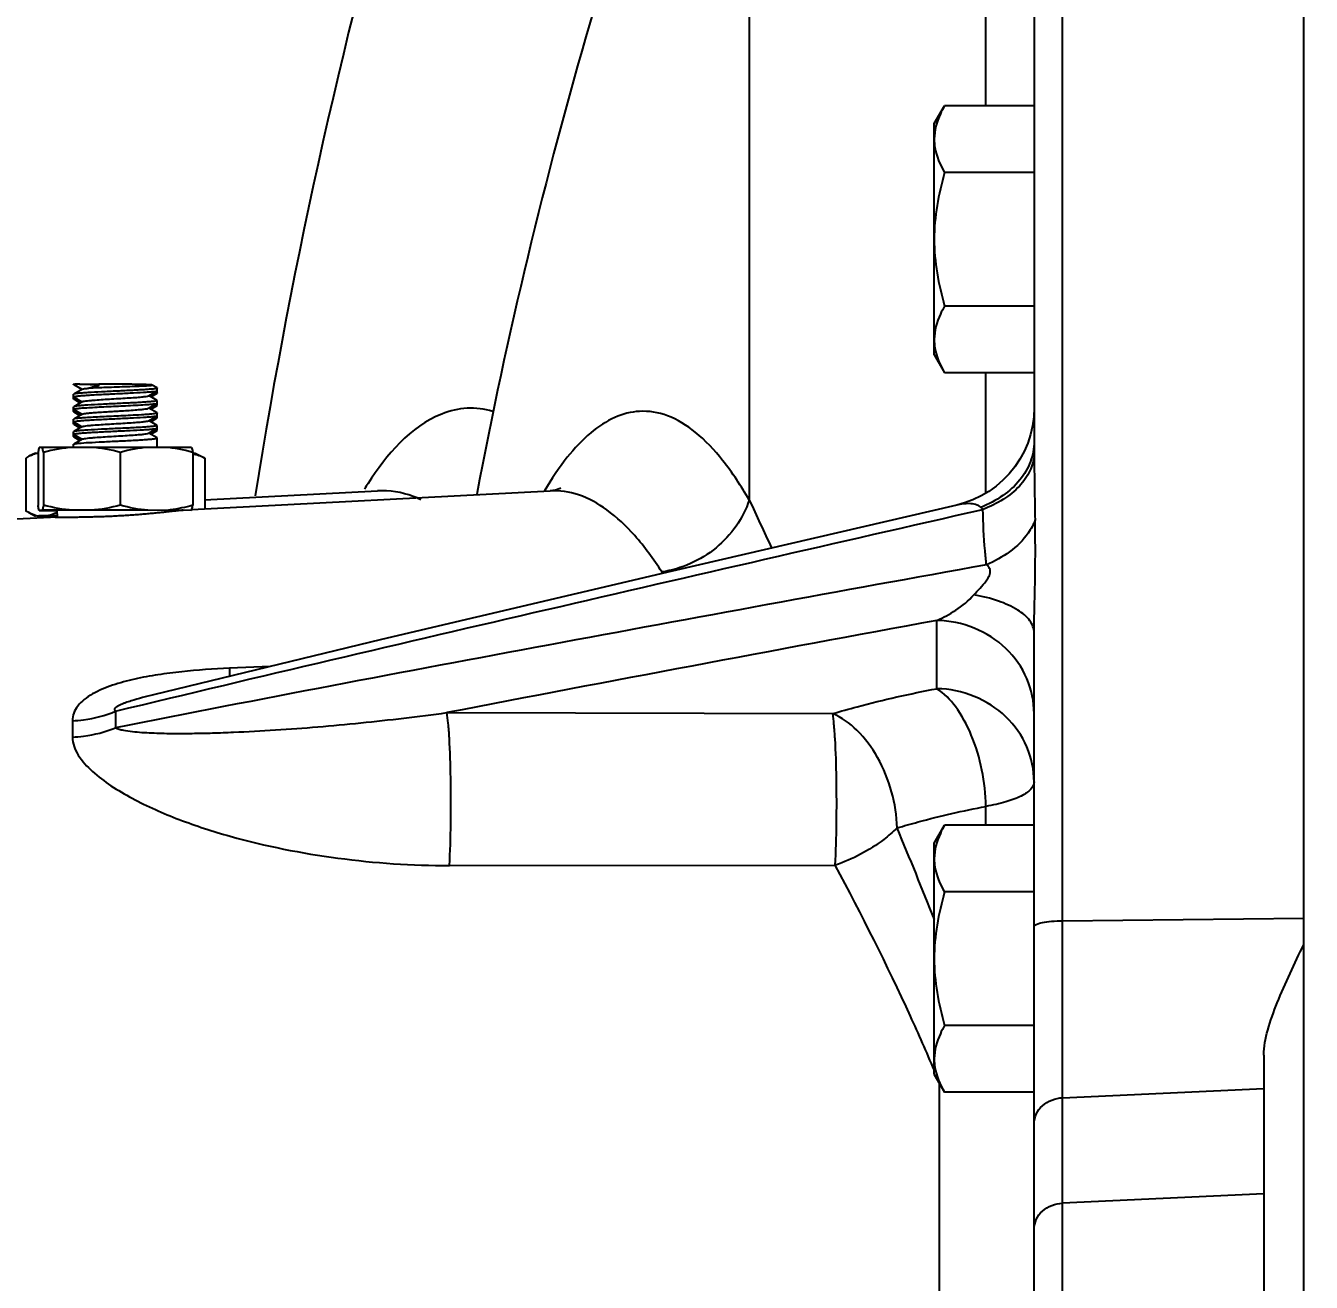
# Model space of a CAD drawing. Header units: millimetres. Extents: x 0 to 10500, y 0 to 7425.
# Drawn here: x 1844.2 to 1972.9, y 2178.1 to 2303.9 of the extents above; entities that cross this region are included whole.
import ezdxf

# ---------------------------------------------------------------- set-up
doc = ezdxf.new("R2010")
doc.units = ezdxf.units.MM
doc.header["$LTSCALE"] = 577.5
doc.layers.get('0').update_dxf_attribs({"linetype": 'CONTINUOUS'})
doc.layers.add('02___PRT_ALL_AXES', color=7, linetype='CONTINUOUS')
doc.layers.add('AXES', color=7, linetype='CONTINUOUS')
doc.styles.add('TEXTSTYLE_2', font='txt', dxfattribs={"width": 0.8})
doc.dimstyles.new('DIMSTYLE_1', dxfattribs={"dimtxt": 75, "dimasz": 3.5, "dimexe": 1.5, "dimexo": 1.5, "dimgap": 18.75, "dimtad": 1, "dimdec": 1, "dimtxsty": 'TEXTSTYLE_2', "dimblk": '_FILLED', "dimblk1": '_FILLED', "dimblk2": '_FILLED', "dimcen": 0.09, "dimadec": 1, "dimazin": 2, "dimtp": 0.1, "dimtm": 0.1, "dimtfac": 1, "dimtdec": 1, "dimtofl": 0, "dimtmove": 0, "dimatfit": 3, "dimldrblk": '_FILLED', "dimfxl": 1, "dimtolj": 1, "dimarcsym": 0})

# ---------------------------------------------------------------- blocks, each defined once
blk = doc.blocks.new('_FILLED')
at = {"color": 0, "linetype": 'ByBlock'}
blk.add_solid([(0, 0), (-1, 0.214), (-1, -0.214)], dxfattribs=at)
blk = doc.blocks.new('*D7')
at = {"color": 2, "linetype": 'Continuous', "transparency": 16777216}
for p, q in [((766.71, 2608.73), (681.85, 2608.73)), ((683.35, 2608.73), (683.35, 2129.73)), ((976.56, 2608.73), (818.98, 2608.73)), ((683.35, 1650.73), (683.35, 2129.73)), ((2711.14, 1650.73), (681.85, 1650.73))]:
    blk.add_line(p, q, dxfattribs=at)
at = {"color": 2, "linetype": 'Continuous', "transparency": 16777216, "xscale": 3.5, "yscale": 3.5, "zscale": 3.5}
for p, rotation in [((683.35, 2608.73), 90), ((683.35, 1650.73), 270)]:
    blk.add_blockref('_FILLED', p, dxfattribs=dict(at, rotation=rotation))
at = {"color": 2, "linetype": 'Continuous', "transparency": 16777216, "insert": (589.6, 2129.73), "char_height": 75, "width": 180, "attachment_point": 2, "rotation": 90, "line_spacing_factor": 0.9, "style": 'TEXTSTYLE_2'}
blk.add_mtext('958', dxfattribs=at)
blk = doc.blocks.new('*D8')
at = {"color": 2, "linetype": 'Continuous', "transparency": 16777216}
for p, q in [((2711.14, 2533.73), (889.89, 2533.73)), ((891.39, 2533.73), (891.39, 2129.73)), ((891.39, 1725.73), (891.39, 2129.73)), ((2711.14, 1725.73), (889.89, 1725.73))]:
    blk.add_line(p, q, dxfattribs=at)
at = {"color": 2, "linetype": 'Continuous', "transparency": 16777216, "xscale": 3.5, "yscale": 3.5, "zscale": 3.5}
for p, rotation in [((891.39, 2533.73), 90), ((891.39, 1725.73), 270)]:
    blk.add_blockref('_FILLED', p, dxfattribs=dict(at, rotation=rotation))
at = {"color": 2, "linetype": 'Continuous', "transparency": 16777216, "insert": (797.64, 2129.73), "char_height": 75, "width": 180, "attachment_point": 2, "rotation": 90, "line_spacing_factor": 0.9, "style": 'TEXTSTYLE_2'}
blk.add_mtext('808', dxfattribs=at)
blk = doc.blocks.new('*D9')
at = {"color": 2, "linetype": 'Continuous', "transparency": 16777216}
for p, q in [((747.82, 2633.73), (501.66, 2633.73)), ((503.16, 2633.73), (503.16, 2129.73)), ((503.16, 1625.73), (503.16, 2129.73)), ((2586.14, 1625.73), (501.66, 1625.73))]:
    blk.add_line(p, q, dxfattribs=at)
at = {"color": 2, "linetype": 'Continuous', "transparency": 16777216, "xscale": 3.5, "yscale": 3.5, "zscale": 3.5}
for p, rotation in [((503.16, 2633.73), 90), ((503.16, 1625.73), 270)]:
    blk.add_blockref('_FILLED', p, dxfattribs=dict(at, rotation=rotation))
at = {"color": 2, "linetype": 'Continuous', "transparency": 16777216, "insert": (409.41, 2129.73), "char_height": 75, "width": 240, "attachment_point": 2, "rotation": 90, "line_spacing_factor": 0.9, "style": 'TEXTSTYLE_2'}
blk.add_mtext('1008', dxfattribs=at)

msp = doc.modelspace()

# ---------------------------------------------------------------- linework, layer by layer
at = {"color": 7, "linetype": 'Continuous'}
for p, q in [((1972.14, 1908.33), (1972.14, 2421.12)), ((1947.99, 1909.6), (1947.99, 2419.86)), ((1945.14, 2416.86), (1945.14, 2262.28)), ((1940.31, 2295.91), (1940.31, 2353.16)), ((1916.61, 2350.26), (1916.61, 2256.42)), ((1940.31, 2257.11), (1940.31, 2269.16)), ((1848.95, 2268.04), (1848.95, 2268.04)), ((1848.95, 2268.04), (1849.02, 2268.04)), ((1848.96, 2267.02), (1848.95, 2267.01)), ((1848.97, 2267.02), (1848.96, 2267.02)), ((1848.97, 2267.99), (1849.8, 2267.51)), ((1849.84, 2267.53), (1848.97, 2267.02)), ((1849.02, 2268.04), (1849.14, 2268.04)), ((1849.57, 2268.04), (1851.5, 2268.04)), ((1849.58, 2268.04), (1851.51, 2268.04)), ((1856.45, 2266.86), (1857.32, 2267.37)), ((1857.32, 2266.4), (1856.49, 2266.88)), ((1856.68, 2266.77), (1857.32, 2267.14)), ((1856.83, 2267.93), (1856.82, 2267.93)), ((1857.32, 2267.65), (1856.82, 2267.93)), ((1856.82, 2267.93), (1856.83, 2267.93)), ((1857.32, 2267.65), (1857.33, 2267.64)), ((1857.32, 2267.37), (1857.33, 2267.38)), ((1857.33, 2267.64), (1857.33, 2267.63)), ((1848.95, 2266.76), (1848.96, 2266.77)), ((1848.97, 2266.74), (1848.95, 2266.76)), ((1848.97, 2266.51), (1848.95, 2266.53)), ((1848.96, 2265.77), (1848.95, 2265.76)), ((1848.97, 2265.77), (1848.96, 2265.77)), ((1848.97, 2266.74), (1849.8, 2266.26)), ((1848.97, 2266.51), (1849.6, 2266.14)), ((1849.84, 2266.28), (1848.97, 2265.77)), ((1856.45, 2265.61), (1857.32, 2266.12)), ((1857.32, 2265.15), (1856.49, 2265.63)), ((1856.68, 2265.52), (1857.32, 2265.89)), ((1857.32, 2266.4), (1857.33, 2266.39)), ((1857.32, 2266.12), (1857.33, 2266.13)), ((1857.32, 2265.89), (1857.33, 2265.9)), ((1857.33, 2266.39), (1857.33, 2266.38)), ((1945.14, 2265.66), (1945.1, 2264.76)), ((1848.95, 2265.51), (1848.96, 2265.52)), ((1848.97, 2265.49), (1848.95, 2265.51)), ((1848.97, 2265.26), (1848.95, 2265.28)), ((1848.96, 2264.52), (1848.95, 2264.51)), ((1848.97, 2264.52), (1848.96, 2264.52)), ((1848.97, 2265.49), (1849.8, 2265.01)), ((1848.97, 2265.26), (1849.6, 2264.89)), ((1849.84, 2265.03), (1848.97, 2264.52)), ((1856.45, 2264.36), (1857.32, 2264.87)), ((1857.32, 2263.9), (1856.49, 2264.38)), ((1856.68, 2264.27), (1857.32, 2264.64)), ((1857.32, 2265.15), (1857.33, 2265.14)), ((1857.32, 2264.87), (1857.33, 2264.88)), ((1857.32, 2264.64), (1857.33, 2264.65)), ((1857.33, 2265.14), (1857.33, 2265.13)), ((1945.1, 2264.76), (1944.98, 2263.87)), ((1848.95, 2264.26), (1848.96, 2264.27)), ((1848.97, 2264.24), (1848.95, 2264.26)), ((1848.97, 2264.01), (1848.95, 2264.03)), ((1848.96, 2263.27), (1848.95, 2263.26)), ((1848.95, 2263.01), (1848.96, 2263.02)), ((1848.97, 2262.99), (1848.95, 2263.01)), ((1848.97, 2263.27), (1848.96, 2263.27)), ((1848.97, 2264.24), (1849.8, 2263.76)), ((1848.97, 2264.01), (1849.6, 2263.64)), ((1849.84, 2263.78), (1848.97, 2263.27)), ((1856.45, 2263.11), (1857.32, 2263.62)), ((1857.32, 2262.65), (1856.49, 2263.13)), ((1856.68, 2263.02), (1857.32, 2263.39)), ((1857.32, 2263.9), (1857.33, 2263.89)), ((1857.32, 2263.62), (1857.33, 2263.63)), ((1857.32, 2263.39), (1857.33, 2263.4)), ((1857.33, 2263.89), (1857.33, 2263.88)), ((1944.98, 2263.87), (1944.78, 2262.99)), ((1848.97, 2262.76), (1848.95, 2262.78)), ((1848.95, 2262.01), (1848.97, 2262.02)), ((1848.97, 2262.99), (1849.8, 2262.51)), ((1848.97, 2262.76), (1849.6, 2262.39)), ((1849.84, 2262.53), (1848.97, 2262.02)), ((1857.32, 2262.65), (1857.33, 2262.64)), ((1857.33, 2262.63), (1857.33, 2262.64)), ((1944.5, 2262.13), (1944.14, 2261.3)), ((1944.78, 2262.99), (1944.5, 2262.13)), ((1943.71, 2260.51), (1943.21, 2259.76)), ((1944.14, 2261.3), (1943.71, 2260.51)), ((1943.21, 2259.76), (1942.65, 2259.05)), ((1942.02, 2258.41), (1941.34, 2257.81)), ((1942.65, 2259.05), (1942.02, 2258.41)), ((1860.79, 2255.46), (1896.68, 2257.34)), ((1862.06, 2256.44), (1879.38, 2257.35)), ((1897.23, 2257.42), (1896.68, 2257.34)), ((1897.59, 2257.53), (1897.23, 2257.42)), ((1897.75, 2257.6), (1897.59, 2257.53)), ((1897.72, 2257.59), (1897.75, 2257.6)), ((1939.83, 2256.83), (1939.02, 2256.44)), ((1940.61, 2257.29), (1939.83, 2256.83)), ((1941.34, 2257.81), (1940.61, 2257.29)), ((1859, 2255.37), (1859.95, 2255.42)), ((1937.39, 2255.92), (1908.9, 2249.3)), ((1938.17, 2256.13), (1937.39, 2255.92)), ((1939.02, 2256.44), (1938.17, 2256.13)), ((1828.55, 2253.77), (1847.31, 2254.75)), ((1908.9, 2249.3), (1879.8, 2242.44)), ((1907.95, 2249.08), (1907.86, 2249.22)), ((1935.41, 2237.53), (1935.41, 2244.37)), ((1879.8, 2242.44), (1856.96, 2236.92)), ((1945.14, 2086.75), (1945.14, 2243.13)), ((1868.65, 2239.74), (1864.58, 2239.57)), ((1853.16, 2235.28), (1853.16, 2233.62)), ((1886.34, 2235.13), (1924.97, 2235.03)), ((1848.84, 2234.32), (1848.84, 2232.68)), ((1940.31, 2223.86), (1940.31, 2225.74)), ((1886.6, 2219.82), (1925.23, 2219.84)), ((1947.99, 2214.29), (1972.14, 2214.53)), ((1968.14, 2200.83), (1968.14, 2129.08)), ((1935.67, 2131.86), (1935.67, 2197.99)), ((1947.99, 2196.56), (1968.14, 2197.48)), ((1968.14, 2186.92), (1947.99, 2186))]:
    msp.add_line(p, q, dxfattribs=at)
for centre, radius, start, end in [((1849.16, 2267.52), 0.545, 105.023, 105.4605), ((1849.18, 2240.31), 27.73, 89.1863, 90.0941), ((2272.36, 2262.41), 327.22, 180.0232, 180.2469), ((2299.4, 2262.21), 354.25, 180.1965, 181.2593), ((1908.4, 2238.57), 35.75, 146.8967, 148.015), ((1879.25, 2246.8), 10.65, 65.0866, 69.5764), ((3052.76, 2779.69), 1250.85, 204.72897, 204.97122), ((3181.28, -4505.45), 6863.84, 100.457927, 100.8747), ((1563.84, 2068.8), 398.84, 21.413, 22.8348)]:
    msp.add_arc(centre, radius, start, end, dxfattribs=at)
for points, knots in [([(1849.02, 2268.04), (1849.01, 2268.04), (1848.99, 2268.03), (1848.96, 2268.02), (1848.95, 2268.01)], [0, 0, 0, 0, 0.373475, 1, 1, 1, 1]), ([(1848.95, 2268.01), (1848.95, 2268), (1848.95, 2268), (1848.96, 2267.99), (1848.96, 2267.99)], [0, 0, 0, 0, 0.428535, 1, 1, 1, 1]), ([(1848.95, 2268.01), (1848.95, 2268.01), (1848.95, 2268.01), (1848.95, 2268.01), (1848.95, 2268.01)], [0, 0, 0, 0, 0.508177, 1, 1, 1, 1]), ([(1848.96, 2267.99), (1848.96, 2267.99), (1848.96, 2267.99), (1848.97, 2267.99), (1848.97, 2267.99)], [0, 0, 0, 0, 0.476328, 1, 1, 1, 1]), ([(1848.96, 2266.77), (1848.99, 2266.79), (1849.13, 2266.81), (1849.38, 2266.85), (1849.77, 2266.88), (1850.28, 2266.92), (1850.89, 2266.96), (1851.84, 2267.01), (1853.09, 2267.07), (1854.56, 2267.14), (1855.7, 2267.2), (1856.46, 2267.25), (1856.86, 2267.28), (1857.14, 2267.32), (1857.28, 2267.34), (1857.32, 2267.37)], [0, 0, 0, 0, 0.014652, 0.045969, 0.093138, 0.154568, 0.228128, 0.311244, 0.494257, 0.678147, 0.837314, 0.900497, 0.949671, 0.983162, 1, 1, 1, 1]), ([(1857.33, 2267.63), (1857.33, 2267.6), (1857.18, 2267.59), (1857, 2267.54), (1856.61, 2267.52), (1856.13, 2267.48), (1855.53, 2267.44), (1854.58, 2267.39), (1853.31, 2267.33), (1851.81, 2267.26), (1850.65, 2267.2), (1849.87, 2267.14), (1849.44, 2267.11), (1849.16, 2267.07), (1849.01, 2267.05), (1848.97, 2267.02)], [0, 0, 0, 0, 0.010097, 0.03737, 0.081362, 0.14056, 0.212844, 0.295599, 0.480238, 0.66789, 0.831538, 0.896772, 0.947663, 0.982421, 1, 1, 1, 1]), ([(1849.57, 2268.04), (1849.68, 2268.04), (1849.9, 2268.03), (1850.26, 2268.03), (1850.59, 2268.01), (1850.88, 2268), (1851.07, 2267.98), (1851.23, 2267.97), (1851.33, 2267.95), (1851.41, 2267.93), (1851.47, 2267.93), (1851.49, 2267.88), (1851.44, 2267.85), (1851.38, 2267.83), (1851.26, 2267.79), (1851.07, 2267.75), (1850.8, 2267.7), (1850.59, 2267.66), (1850.49, 2267.64)], [0, 0, 0, 0, 0.104896, 0.227161, 0.365478, 0.440279, 0.518775, 0.559448, 0.601114, 0.622223, 0.643271, 0.653906, 0.665816, 0.694081, 0.724156, 0.784806, 0.899649, 1, 1, 1, 1]), ([(1849.84, 2267.53), (1849.9, 2267.56), (1850.13, 2267.59), (1850.35, 2267.62), (1850.49, 2267.64)], [0, 0, 0, 0, 0.332391, 1, 1, 1, 1]), ([(1850.49, 2267.64), (1851.07, 2267.68), (1852, 2267.72), (1853.29, 2267.76), (1854.32, 2267.8), (1855.26, 2267.83), (1855.94, 2267.86), (1856.37, 2267.88), (1856.59, 2267.89), (1856.73, 2267.91), (1856.8, 2267.92), (1856.82, 2267.93)], [0, 0, 0, 0, 0.272432, 0.441418, 0.610276, 0.762841, 0.885064, 0.931303, 0.966267, 0.98928, 1, 1, 1, 1]), ([(1856.76, 2267.95), (1856.53, 2267.97), (1855.87, 2267.99), (1854.12, 2268.03), (1852.6, 2268.04), (1851.5, 2268.04)], [0, 0, 0, 0, 0.130557, 0.373301, 1, 1, 1, 1]), ([(1856.82, 2267.93), (1856.82, 2267.94), (1856.8, 2267.94), (1856.78, 2267.95), (1856.76, 2267.95)], [0, 0, 0, 0, 0.134551, 1, 1, 1, 1]), ([(1857.32, 2267.14), (1857.27, 2267.11), (1857.08, 2267.09), (1856.9, 2267.06), (1856.78, 2267.05)], [0, 0, 0, 0, 0.32679, 1, 1, 1, 1]), ([(1857.33, 2267.15), (1857.33, 2267.15), (1857.33, 2267.14), (1857.32, 2267.14), (1857.32, 2267.14)], [0, 0, 0, 0, 0.399577, 1, 1, 1, 1]), ([(1848.96, 2265.52), (1849, 2265.56), (1849.21, 2265.57), (1849.58, 2265.63), (1850.17, 2265.66), (1850.91, 2265.71), (1851.78, 2265.76), (1853.04, 2265.82), (1854.01, 2265.86), (1854.66, 2265.9)], [0, 0, 0, 0, 0.030852, 0.099872, 0.20375, 0.336858, 0.491894, 0.660323, 1, 1, 1, 1]), ([(1857.33, 2266.38), (1857.33, 2266.35), (1857.18, 2266.34), (1857, 2266.29), (1856.61, 2266.27), (1856.13, 2266.23), (1855.53, 2266.19), (1854.58, 2266.14), (1853.31, 2266.08), (1851.81, 2266.01), (1850.65, 2265.95), (1849.87, 2265.89), (1849.44, 2265.86), (1849.16, 2265.82), (1849.01, 2265.8), (1848.97, 2265.77)], [0, 0, 0, 0, 0.010101, 0.037377, 0.081372, 0.140573, 0.212859, 0.295613, 0.480252, 0.667903, 0.831544, 0.896775, 0.947665, 0.982422, 1, 1, 1, 1]), ([(1849.84, 2266.28), (1849.87, 2266.3), (1849.99, 2266.32), (1850.21, 2266.36), (1850.54, 2266.39), (1851.32, 2266.46), (1852.31, 2266.52), (1853.45, 2266.59), (1854.31, 2266.64), (1855.09, 2266.69), (1855.72, 2266.74), (1856.15, 2266.8), (1856.39, 2266.82), (1856.45, 2266.86)], [0, 0, 0, 0, 0.018733, 0.053163, 0.102406, 0.164891, 0.409337, 0.546639, 0.680442, 0.80072, 0.898481, 0.96648, 1, 1, 1, 1]), ([(1854.34, 2265.39), (1854.61, 2265.41), (1855.09, 2265.45), (1855.72, 2265.49), (1856.16, 2265.55), (1856.39, 2265.57), (1856.45, 2265.61)], [0, 0, 0, 0, 0.376434, 0.682329, 0.895093, 1, 1, 1, 1]), ([(1854.66, 2265.9), (1855, 2265.91), (1855.61, 2265.95), (1856.42, 2265.99), (1856.96, 2266.06), (1857.25, 2266.07), (1857.32, 2266.12)], [0, 0, 0, 0, 0.382431, 0.691077, 0.902106, 1, 1, 1, 1]), ([(1856.78, 2265.8), (1856.91, 2265.81), (1857.08, 2265.84), (1857.27, 2265.86), (1857.32, 2265.89)], [0, 0, 0, 0, 0.672997, 1, 1, 1, 1]), ([(1888.37, 2265.61), (1887.5, 2265.56), (1883.28, 2264.54), (1880.29, 2260.92), (1878.45, 2258.09)], [0, 0, 0, 0, 0.205312, 1, 1, 1, 1]), ([(1848.95, 2265.28), (1848.95, 2265.29), (1849, 2265.31), (1849.04, 2265.32), (1849.07, 2265.32)], [0, 0, 0, 0, 0.295507, 1, 1, 1, 1]), ([(1848.96, 2264.27), (1848.99, 2264.29), (1849.13, 2264.31), (1849.38, 2264.35), (1849.77, 2264.38), (1850.28, 2264.42), (1850.89, 2264.46), (1851.84, 2264.51), (1853.09, 2264.57), (1854.56, 2264.64), (1855.7, 2264.7), (1856.46, 2264.75), (1856.86, 2264.78), (1857.14, 2264.82), (1857.28, 2264.84), (1857.32, 2264.87)], [0, 0, 0, 0, 0.014652, 0.045971, 0.093142, 0.154572, 0.228131, 0.311247, 0.494259, 0.678142, 0.837314, 0.900497, 0.949671, 0.983162, 1, 1, 1, 1]), ([(1854.66, 2264.9), (1854.02, 2264.86), (1853.07, 2264.82), (1851.82, 2264.76), (1850.96, 2264.71), (1850.22, 2264.67), (1849.63, 2264.63), (1849.23, 2264.58), (1849.02, 2264.56), (1848.97, 2264.52)], [0, 0, 0, 0, 0.335083, 0.5016, 0.65549, 0.788533, 0.893643, 0.965282, 1, 1, 1, 1]), ([(1849.84, 2265.03), (1849.89, 2265.06), (1850.06, 2265.08), (1850.38, 2265.13), (1850.85, 2265.17), (1851.69, 2265.23), (1852.87, 2265.3), (1853.85, 2265.36), (1854.34, 2265.39)], [0, 0, 0, 0, 0.038014, 0.111707, 0.217722, 0.350645, 0.66856, 1, 1, 1, 1]), ([(1849.84, 2263.78), (1849.87, 2263.8), (1849.99, 2263.82), (1850.21, 2263.86), (1850.54, 2263.89), (1851.32, 2263.96), (1852.31, 2264.02), (1853.45, 2264.09), (1854.31, 2264.14), (1855.09, 2264.19), (1855.72, 2264.24), (1856.15, 2264.3), (1856.39, 2264.32), (1856.45, 2264.36)], [0, 0, 0, 0, 0.018733, 0.053163, 0.102407, 0.164891, 0.409337, 0.546639, 0.680442, 0.800721, 0.898481, 0.966481, 1, 1, 1, 1]), ([(1857.33, 2265.13), (1857.33, 2265.11), (1857.25, 2265.09), (1857.13, 2265.07), (1856.88, 2265.04), (1856.58, 2265.01), (1856.18, 2264.98), (1855.54, 2264.94), (1855.02, 2264.91), (1854.66, 2264.9)], [0, 0, 0, 0, 0.020601, 0.073818, 0.160022, 0.277542, 0.423832, 0.595645, 1, 1, 1, 1]), ([(1856.78, 2264.55), (1856.9, 2264.56), (1857.08, 2264.59), (1857.27, 2264.61), (1857.32, 2264.64)], [0, 0, 0, 0, 0.67303, 1, 1, 1, 1]), ([(1905.62, 2265.3), (1904.78, 2265.26), (1903, 2264.79), (1900.53, 2263.13), (1898.18, 2260.59), (1896.8, 2258.51), (1896.11, 2257.34)], [0, 0, 0, 0, 0.19642, 0.419081, 0.684017, 1, 1, 1, 1]), ([(1916.61, 2256.42), (1915.82, 2257.81), (1914.23, 2260.25), (1911.49, 2263.18), (1908.63, 2265), (1906.57, 2265.36), (1905.62, 2265.3)], [0, 0, 0, 0, 0.323639, 0.589712, 0.808392, 1, 1, 1, 1]), ([(1848.96, 2263.02), (1848.99, 2263.04), (1849.13, 2263.06), (1849.38, 2263.1), (1849.77, 2263.13), (1850.28, 2263.17), (1850.89, 2263.21), (1851.84, 2263.26), (1853.09, 2263.32), (1854.56, 2263.39), (1855.7, 2263.45), (1856.46, 2263.5), (1856.86, 2263.53), (1857.14, 2263.57), (1857.28, 2263.59), (1857.32, 2263.62)], [0, 0, 0, 0, 0.014652, 0.04597, 0.09314, 0.15457, 0.228131, 0.311249, 0.494259, 0.678143, 0.837313, 0.900495, 0.949669, 0.983161, 1, 1, 1, 1]), ([(1857.33, 2263.88), (1857.33, 2263.85), (1857.18, 2263.84), (1857, 2263.79), (1856.61, 2263.77), (1856.13, 2263.73), (1855.53, 2263.69), (1854.58, 2263.64), (1853.31, 2263.58), (1851.81, 2263.51), (1850.65, 2263.45), (1849.87, 2263.39), (1849.44, 2263.36), (1849.16, 2263.32), (1849.01, 2263.3), (1848.97, 2263.27)], [0, 0, 0, 0, 0.010103, 0.03738, 0.081375, 0.140577, 0.212866, 0.295623, 0.480256, 0.667903, 0.831541, 0.896772, 0.947663, 0.982421, 1, 1, 1, 1]), ([(1849.84, 2262.53), (1849.87, 2262.55), (1849.99, 2262.57), (1850.21, 2262.61), (1850.54, 2262.64), (1851.32, 2262.71), (1852.31, 2262.77), (1853.45, 2262.84), (1854.31, 2262.89), (1855.09, 2262.94), (1855.72, 2262.99), (1856.15, 2263.05), (1856.39, 2263.07), (1856.45, 2263.11)], [0, 0, 0, 0, 0.018733, 0.053163, 0.102406, 0.164891, 0.409336, 0.546638, 0.680441, 0.80072, 0.898481, 0.96648, 1, 1, 1, 1]), ([(1856.78, 2263.3), (1856.9, 2263.31), (1857.08, 2263.34), (1857.27, 2263.36), (1857.32, 2263.39)], [0, 0, 0, 0, 0.673051, 1, 1, 1, 1]), ([(1848.97, 2262.02), (1848.97, 2262.02), (1848.98, 2262.03), (1848.98, 2262.03), (1848.99, 2262.03)], [0, 0, 0, 0, 0.457479, 1, 1, 1, 1]), ([(1848.99, 2262.03), (1849.04, 2262.05), (1849.21, 2262.08), (1849.7, 2262.14), (1850.6, 2262.19), (1851.91, 2262.26), (1853.4, 2262.33), (1854.65, 2262.39), (1855.58, 2262.44), (1856.17, 2262.48), (1856.63, 2262.52), (1857.01, 2262.55), (1857.19, 2262.59), (1857.33, 2262.6), (1857.33, 2262.63)], [0, 0, 0, 0, 0.021149, 0.058902, 0.178823, 0.343315, 0.529398, 0.711027, 0.792103, 0.862787, 0.920595, 0.963516, 0.990119, 1, 1, 1, 1]), ([(1945.14, 2262.28), (1945.14, 2261.6), (1944.88, 2260.2), (1943.76, 2258.32), (1942.02, 2256.75), (1940.58, 2256), (1939.81, 2255.69)], [0, 0, 0, 0, 0.226141, 0.464386, 0.722047, 1, 1, 1, 1]), ([(1945.15, 2261), (1945.11, 2260.43), (1944.79, 2259.25), (1943.68, 2257.7), (1942.04, 2256.39), (1940.72, 2255.75), (1940.01, 2255.48)], [0, 0, 0, 0, 0.215321, 0.449842, 0.711457, 1, 1, 1, 1]), ([(1907.86, 2249.22), (1907.04, 2250.49), (1905.41, 2252.75), (1902.61, 2255.44), (1899.7, 2257.07), (1897.64, 2257.39), (1896.68, 2257.34)], [0, 0, 0, 0, 0.31476, 0.578309, 0.800649, 1, 1, 1, 1]), ([(1853.16, 2235.28), (1867.55, 2238.74), (1896.49, 2245.52), (1925.46, 2252.17), (1940.01, 2255.48)], [0, 0, 0, 0, 0.497908, 1, 1, 1, 1]), ([(1916.61, 2256.42), (1916.01, 2254.58), (1913.61, 2251.19), (1909.82, 2249.51), (1907.86, 2249.22)], [0, 0, 0, 0, 0.494339, 1, 1, 1, 1]), ([(1939.81, 2255.69), (1939.51, 2255.96), (1938.62, 2256.14), (1937.81, 2256.01), (1937.39, 2255.92)], [0, 0, 0, 0, 0.484112, 1, 1, 1, 1]), ([(1940.37, 2249.94), (1940.32, 2250.41), (1940.13, 2252.25), (1940.04, 2254.1), (1940.01, 2255.48)], [0, 0, 0, 0, 0.251269, 1, 1, 1, 1]), ([(1945.23, 2254.43), (1945.07, 2253.96), (1944, 2251.96), (1941.98, 2250.62), (1940.37, 2249.94)], [0, 0, 0, 0, 0.21957, 1, 1, 1, 1]), ([(1945.14, 2243.13), (1945.14, 2245.06), (1945.28, 2248.82), (1945.27, 2252.59), (1945.23, 2254.43)], [0, 0, 0, 0, 0.511954, 1, 1, 1, 1]), ([(1940.37, 2249.94), (1925.74, 2247.29), (1896.65, 2241.97), (1867.59, 2236.47), (1853.16, 2233.62)], [0, 0, 0, 0, 0.502751, 1, 1, 1, 1]), ([(1939.11, 2246.93), (1939.32, 2247.15), (1939.74, 2247.6), (1940.26, 2248.19), (1940.62, 2248.74), (1940.8, 2249.22), (1940.68, 2249.67), (1940.47, 2249.87), (1940.37, 2249.94)], [0, 0, 0, 0, 0.243635, 0.502317, 0.639242, 0.778306, 0.89762, 1, 1, 1, 1]), ([(1935.41, 2244.37), (1936.06, 2244.65), (1937.4, 2245.37), (1938.58, 2246.34), (1939.11, 2246.93)], [0, 0, 0, 0, 0.474217, 1, 1, 1, 1]), ([(1945.14, 2243.13), (1945.14, 2243.55), (1944.74, 2244.51), (1943.4, 2245.55), (1941.47, 2246.41), (1939.95, 2246.78), (1939.11, 2246.93)], [0, 0, 0, 0, 0.16635, 0.382746, 0.663537, 1, 1, 1, 1]), ([(1945.14, 2235.03), (1945.14, 2236.23), (1944.63, 2238.67), (1942.45, 2241.75), (1939.22, 2243.82), (1936.68, 2244.34), (1935.41, 2244.37)], [0, 0, 0, 0, 0.242291, 0.48911, 0.742274, 1, 1, 1, 1]), ([(1864.58, 2239.57), (1862.98, 2239.51), (1860.58, 2239.35), (1857.42, 2238.94), (1855.09, 2238.52), (1852.88, 2237.93), (1851.18, 2237.23), (1850.03, 2236.48), (1849.36, 2235.84), (1848.93, 2235.11), (1848.84, 2234.58), (1848.84, 2234.32)], [0, 0, 0, 0, 0.273663, 0.409937, 0.544784, 0.676328, 0.800387, 0.857337, 0.909323, 0.95622, 1, 1, 1, 1]), ([(1864.58, 2239.57), (1864.58, 2239.5), (1864.58, 2239.22), (1864.58, 2238.95), (1864.57, 2238.75)], [0, 0, 0, 0, 0.276632, 1, 1, 1, 1]), ([(1924.97, 2235.03), (1925.79, 2235.27), (1929.23, 2236.24), (1932.73, 2237.02), (1935.41, 2237.53)], [0, 0, 0, 0, 0.23864, 1, 1, 1, 1]), ([(1940.31, 2225.74), (1940.27, 2228.17), (1939.57, 2231.73), (1937.52, 2235.62), (1936.14, 2237.08), (1935.41, 2237.53)], [0, 0, 0, 0, 0.555373, 0.802582, 1, 1, 1, 1]), ([(1945.14, 2228.19), (1945.14, 2229.39), (1944.63, 2231.83), (1942.45, 2234.91), (1939.22, 2236.98), (1936.68, 2237.5), (1935.41, 2237.53)], [0, 0, 0, 0, 0.242291, 0.48911, 0.742274, 1, 1, 1, 1]), ([(1856.96, 2236.92), (1856.59, 2236.83), (1855.84, 2236.63), (1854.9, 2236.37), (1854.25, 2236.15), (1853.88, 2236.01), (1853.6, 2235.89), (1853.35, 2235.75), (1853.13, 2235.62), (1853.02, 2235.4), (1853.12, 2235.31), (1853.16, 2235.28)], [0, 0, 0, 0, 0.260434, 0.524361, 0.658178, 0.725628, 0.793304, 0.860431, 0.922432, 0.964289, 1, 1, 1, 1]), ([(1848.84, 2234.32), (1849.21, 2234.33), (1850.69, 2234.46), (1852.15, 2234.84), (1853.16, 2235.28)], [0, 0, 0, 0, 0.254604, 1, 1, 1, 1]), ([(1853.16, 2233.62), (1853.27, 2233.55), (1853.54, 2233.46), (1854.1, 2233.33), (1854.87, 2233.23), (1855.81, 2233.15), (1857.12, 2233.08), (1858.8, 2233.04), (1860.83, 2233.05), (1862.89, 2233.09), (1865.68, 2233.19), (1869.19, 2233.38), (1873.44, 2233.7), (1879.17, 2234.23), (1883.47, 2234.74), (1886.34, 2235.13)], [0, 0, 0, 0, 0.011701, 0.024657, 0.052224, 0.080946, 0.110339, 0.170384, 0.231544, 0.293479, 0.356005, 0.482413, 0.610232, 0.739186, 1, 1, 1, 1]), ([(1886.6, 2219.82), (1886.67, 2221.21), (1886.76, 2224.14), (1886.75, 2228.39), (1886.65, 2231.74), (1886.5, 2233.92), (1886.4, 2234.78), (1886.34, 2235.13)], [0, 0, 0, 0, 0.273969, 0.571986, 0.831958, 0.93017, 1, 1, 1, 1]), ([(1931.42, 2223.58), (1931.39, 2224.8), (1931, 2227.25), (1929.64, 2230.62), (1927.64, 2233.36), (1925.88, 2234.65), (1924.97, 2235.03)], [0, 0, 0, 0, 0.267065, 0.535917, 0.785083, 1, 1, 1, 1]), ([(1925.23, 2219.84), (1925.3, 2221.24), (1925.38, 2224.14), (1925.37, 2228.36), (1925.28, 2231.68), (1925.12, 2233.84), (1925.03, 2234.68), (1924.97, 2235.03)], [0, 0, 0, 0, 0.275538, 0.573371, 0.832465, 0.930322, 1, 1, 1, 1]), ([(1848.84, 2232.68), (1849.21, 2232.7), (1850.69, 2232.82), (1852.15, 2233.19), (1853.16, 2233.62)], [0, 0, 0, 0, 0.254872, 1, 1, 1, 1]), ([(1848.84, 2232.68), (1848.84, 2232.05), (1849.38, 2230.72), (1850.85, 2229.16), (1852.71, 2227.75), (1855.59, 2226.07), (1859.57, 2224.32), (1866.41, 2222.11), (1875.46, 2220.32), (1882.87, 2219.81), (1886.6, 2219.82)], [0, 0, 0, 0, 0.045775, 0.097544, 0.153899, 0.213271, 0.337529, 0.466295, 0.730731, 1, 1, 1, 1]), ([(1945.14, 2228.19), (1945.14, 2227.92), (1944.9, 2227.49), (1944.39, 2227.08), (1943.57, 2226.6), (1942.2, 2226.12), (1940.99, 2225.86), (1940.31, 2225.74)], [0, 0, 0, 0, 0.140368, 0.234439, 0.348608, 0.637877, 1, 1, 1, 1]), ([(1931.42, 2223.58), (1932.12, 2223.79), (1935.05, 2224.63), (1938.03, 2225.3), (1940.31, 2225.74)], [0, 0, 0, 0, 0.238733, 1, 1, 1, 1]), ([(1931.42, 2223.58), (1931, 2223.17), (1929.16, 2221.59), (1926.97, 2220.44), (1925.23, 2219.84)], [0, 0, 0, 0, 0.239926, 1, 1, 1, 1]), ([(1935.15, 2199.3), (1934.38, 2201.13), (1931.31, 2208.09), (1927.88, 2214.88), (1925.23, 2219.84)], [0, 0, 0, 0, 0.260396, 1, 1, 1, 1]), ([(1945.14, 2213.71), (1945.14, 2213.81), (1945.48, 2214.01), (1946.04, 2214.13), (1946.95, 2214.26), (1947.62, 2214.28), (1947.99, 2214.29)], [0, 0, 0, 0, 0.102236, 0.316925, 0.629645, 1, 1, 1, 1]), ([(1968.14, 2200.83), (1968.14, 2201.67), (1968.51, 2203.47), (1969.86, 2207.18), (1971.22, 2209.98), (1972.14, 2211.91)], [0, 0, 0, 0, 0.214303, 0.458034, 1, 1, 1, 1]), ([(1945.14, 2193.97), (1945.14, 2194.3), (1945.3, 2194.97), (1946.16, 2196.11), (1947.26, 2196.53), (1947.99, 2196.56)], [0, 0, 0, 0, 0.235586, 0.480832, 1, 1, 1, 1]), ([(1945.14, 2183.41), (1945.14, 2183.74), (1945.3, 2184.42), (1946.16, 2185.56), (1947.26, 2185.97), (1947.99, 2186)], [0, 0, 0, 0, 0.235586, 0.480832, 1, 1, 1, 1])]:
    msp.add_open_spline(points, degree=3, knots=knots, dxfattribs=at)
for points in [[(1848.95, 2266.53), (1849.02, 2266.58), (1849.12, 2266.58), (1849.21, 2266.6)], [(1890.93, 2265.3), (1890.11, 2265.54), (1889.23, 2265.65), (1888.37, 2265.61)], [(1849.07, 2265.32), (1849.11, 2265.33), (1849.16, 2265.34), (1849.2, 2265.35)], [(1848.95, 2264.03), (1849.02, 2264.08), (1849.12, 2264.08), (1849.21, 2264.1)], [(1848.95, 2262.78), (1849.02, 2262.83), (1849.12, 2262.83), (1849.21, 2262.85)], [(1882.96, 2256.78), (1881.83, 2257.2), (1880.59, 2257.41), (1879.38, 2257.35)], [(1940.01, 2255.48), (1939.95, 2255.56), (1939.88, 2255.63), (1939.81, 2255.69)]]:
    msp.add_open_spline(points, degree=3, dxfattribs=at)
at = {"color": 2, "linetype": 'Continuous'}
for points, knots in [([(1859, 2255.3), (1858.94, 2255.3), (1858.75, 2255.27), (1858.42, 2255.24), (1857.97, 2255.19), (1857.47, 2255.14), (1856.93, 2255.09), (1856.36, 2255.03), (1855.75, 2254.98), (1855.12, 2254.93), (1854.47, 2254.89), (1853.81, 2254.84), (1853.14, 2254.81), (1852.47, 2254.77), (1851.81, 2254.75), (1851.16, 2254.73), (1850.53, 2254.71), (1849.93, 2254.7), (1849.36, 2254.69), (1848.82, 2254.68), (1848.33, 2254.68), (1847.88, 2254.68), (1847.55, 2254.69), (1847.37, 2254.69), (1847.31, 2254.69)], [0, 0, 0, 0, 0.025272, 0.072845, 0.120417, 0.16799, 0.215562, 0.263135, 0.310707, 0.35828, 0.405852, 0.453424, 0.500997, 0.548569, 0.596142, 0.643714, 0.691287, 0.738859, 0.786432, 0.834004, 0.881577, 0.929149, 0.976721, 1, 1, 1, 1]), ([(1859.95, 2255.42), (1859.95, 2255.42), (1859.92, 2255.41), (1859.83, 2255.4), (1859.67, 2255.38), (1859.44, 2255.36), (1859.21, 2255.33), (1859.05, 2255.31), (1859, 2255.3)], [0, 0, 0, 0, 0.164704, 0.351623, 0.538542, 0.725461, 0.91238, 1, 1, 1, 1]), ([(1847.31, 2254.69), (1847.25, 2254.69), (1847.09, 2254.69), (1846.85, 2254.69), (1846.62, 2254.7), (1846.46, 2254.7), (1846.36, 2254.7), (1846.34, 2254.7), (1846.34, 2254.7)], [0, 0, 0, 0, 0.094684, 0.280094, 0.465505, 0.650915, 0.836325, 1, 1, 1, 1])]:
    msp.add_open_spline(points, degree=3, knots=knots, dxfattribs=at)
at = {"layer": '02___PRT_ALL_AXES', "color": 7, "linetype": 'Continuous'}
for p, q in [((1935.14, 2294.12), (1936.18, 2295.91)), ((1945.14, 2295.91), (1936.18, 2295.91)), ((1935.14, 2270.95), (1935.14, 2294.12)), ((1945.14, 2289.22), (1936.18, 2289.22)), ((1945.14, 2275.85), (1936.18, 2275.85)), ((1935.14, 2270.95), (1936.18, 2269.16)), ((1945.14, 2269.16), (1936.18, 2269.16)), ((1935.14, 2222.07), (1936.18, 2223.86)), ((1945.14, 2223.86), (1936.18, 2223.86)), ((1935.14, 2198.9), (1935.14, 2222.07)), ((1945.14, 2217.17), (1936.18, 2217.17)), ((1945.14, 2203.79), (1936.18, 2203.79)), ((1935.14, 2198.9), (1936.18, 2197.11)), ((1945.14, 2197.11), (1936.18, 2197.11))]:
    msp.add_line(p, q, dxfattribs=at)
for points, knots in [([(1936.18, 2295.91), (1936.02, 2295.64), (1935.48, 2294.61), (1935.14, 2293.43), (1935.14, 2292.57)], [0, 0, 0, 0, 0.263017, 1, 1, 1, 1]), ([(1935.14, 2292.57), (1935.14, 2292.28), (1935.24, 2291.11), (1935.73, 2290), (1936.18, 2289.22)], [0, 0, 0, 0, 0.241275, 1, 1, 1, 1]), ([(1936.18, 2275.85), (1936.02, 2275.58), (1935.48, 2274.55), (1935.14, 2273.37), (1935.14, 2272.5)], [0, 0, 0, 0, 0.263017, 1, 1, 1, 1]), ([(1935.14, 2272.5), (1935.14, 2272.22), (1935.24, 2271.04), (1935.73, 2269.93), (1936.18, 2269.16)], [0, 0, 0, 0, 0.241275, 1, 1, 1, 1]), ([(1936.18, 2223.86), (1936.02, 2223.59), (1935.48, 2222.56), (1935.14, 2221.38), (1935.14, 2220.51)], [0, 0, 0, 0, 0.263017, 1, 1, 1, 1]), ([(1935.14, 2220.51), (1935.14, 2220.23), (1935.24, 2219.05), (1935.73, 2217.94), (1936.18, 2217.17)], [0, 0, 0, 0, 0.241275, 1, 1, 1, 1]), ([(1936.18, 2203.79), (1936.02, 2203.53), (1935.48, 2202.49), (1935.14, 2201.32), (1935.14, 2200.45)], [0, 0, 0, 0, 0.263017, 1, 1, 1, 1]), ([(1935.14, 2200.45), (1935.14, 2200.17), (1935.24, 2198.99), (1935.73, 2197.88), (1936.18, 2197.11)], [0, 0, 0, 0, 0.241275, 1, 1, 1, 1])]:
    msp.add_open_spline(points, degree=3, knots=knots, dxfattribs=at)
for points in [[(1936.18, 2289.22), (1935.55, 2287.06), (1935.14, 2284.79), (1935.14, 2282.54)], [(1935.14, 2282.54), (1935.14, 2280.28), (1935.55, 2278.02), (1936.18, 2275.85)], [(1936.18, 2217.17), (1935.55, 2215), (1935.14, 2212.74), (1935.14, 2210.48)], [(1935.14, 2210.48), (1935.14, 2208.23), (1935.55, 2205.96), (1936.18, 2203.79)]]:
    msp.add_open_spline(points, degree=3, dxfattribs=at)
at = {"layer": 'AXES', "color": 7, "linetype": 'Continuous'}
for p, q in [((1848.95, 2268.01), (1848.95, 2268.04)), ((1848.95, 2266.53), (1848.95, 2267.01)), ((1857.33, 2267.15), (1857.33, 2267.63)), ((1848.95, 2265.28), (1848.95, 2265.76)), ((1857.33, 2265.9), (1857.33, 2266.38)), ((1848.95, 2264.03), (1848.95, 2264.51)), ((1857.33, 2264.65), (1857.33, 2265.13)), ((1848.95, 2262.78), (1848.95, 2263.26)), ((1857.33, 2263.4), (1857.33, 2263.88)), ((1848.95, 2261.69), (1848.95, 2262.01)), ((1857.33, 2261.69), (1857.33, 2262.63)), ((1844.49, 2260.8), (1844.17, 2260.62)), ((1844.17, 2260.62), (1844.17, 2255.32)), ((1845.14, 2261.12), (1844.49, 2260.8)), ((1845.14, 2261.12), (1845.4, 2261.12)), ((1845.4, 2261.19), (1845.4, 2255.89)), ((1845.83, 2261.69), (1845.52, 2261.69)), ((1848.95, 2261.7), (1845.83, 2261.69)), ((1845.95, 2261.2), (1845.95, 2255.9)), ((1858.12, 2261.7), (1848.95, 2261.7)), ((1853.64, 2261.2), (1853.64, 2255.9)), ((1860.77, 2261.69), (1858.12, 2261.7)), ((1860.89, 2261.2), (1860.89, 2255.9)), ((1860.89, 2261.12), (1861.14, 2261.12)), ((1861.14, 2261.12), (1861.81, 2260.79)), ((1861.81, 2260.79), (1862.11, 2260.62)), ((1862.11, 2260.62), (1862.11, 2255.53)), ((1862.06, 2256.44), (1879.38, 2257.35)), ((1844.48, 2255.16), (1844.17, 2255.32)), ((1845.83, 2255.4), (1845.52, 2255.39)), ((1845.52, 2255.39), (1847.29, 2255.39)), ((1848.89, 2255.4), (1845.83, 2255.4)), ((1847.29, 2255.39), (1847.31, 2254.75)), ((1856.41, 2255.4), (1848.89, 2255.4)), ((1860.77, 2255.39), (1856.41, 2255.4)), ((1859, 2255.39), (1858.5, 2255.39)), ((1859, 2255.39), (1859, 2255.37)), ((1859, 2255.39), (1859.42, 2255.39)), ((1844.48, 2255.16), (1845.14, 2254.82)), ((1845.47, 2254.83), (1845.14, 2254.82)), ((1847.31, 2254.83), (1845.47, 2254.83)), ((1845.47, 2254.82), (1847.29, 2254.82)), ((1847.29, 2254.82), (1847.29, 2254.75)), ((1847.31, 2254.82), (1847.29, 2254.82))]:
    msp.add_line(p, q, dxfattribs=at)
for centre, radius, start, end in [((2443.39, 2164.73), 583.57, 156.74659, 170.91757), ((2377.83, 2164.73), 497.13, 158.0865, 169.3072), ((1857.23, 2267.6), 12.24, 274.1554, 276.5712), ((1845.9, 2257.63), 2.84, 254.7771, 261.1637)]:
    msp.add_arc(centre, radius, start, end, dxfattribs=at)
for points, knots in [([(1845.4, 2261.11), (1845.16, 2261.07), (1844.86, 2260.97), (1844.57, 2260.83), (1844.49, 2260.8)], [0, 0, 0, 0, 0.741872, 1, 1, 1, 1]), ([(1845.52, 2261.69), (1845.5, 2261.65), (1845.46, 2261.49), (1845.42, 2261.32), (1845.4, 2261.19)], [0, 0, 0, 0, 0.212151, 1, 1, 1, 1]), ([(1845.95, 2261.2), (1845.94, 2261.24), (1845.9, 2261.41), (1845.87, 2261.58), (1845.83, 2261.69)], [0, 0, 0, 0, 0.285634, 1, 1, 1, 1]), ([(1860.77, 2261.69), (1860.78, 2261.66), (1860.83, 2261.5), (1860.87, 2261.33), (1860.89, 2261.2)], [0, 0, 0, 0, 0.211885, 1, 1, 1, 1]), ([(1845.52, 2255.39), (1845.5, 2255.43), (1845.46, 2255.59), (1845.42, 2255.76), (1845.4, 2255.89)], [0, 0, 0, 0, 0.211885, 1, 1, 1, 1]), ([(1845.95, 2255.9), (1845.94, 2255.85), (1845.9, 2255.68), (1845.87, 2255.51), (1845.83, 2255.4)], [0, 0, 0, 0, 0.285379, 1, 1, 1, 1]), ([(1860.77, 2255.39), (1860.78, 2255.43), (1860.83, 2255.6), (1860.87, 2255.76), (1860.89, 2255.9)], [0, 0, 0, 0, 0.212151, 1, 1, 1, 1]), ([(1847.3, 2255.18), (1847.21, 2255.14), (1846.88, 2254.98), (1846.53, 2254.87), (1846.26, 2254.83)], [0, 0, 0, 0, 0.259324, 1, 1, 1, 1])]:
    msp.add_open_spline(points, degree=3, knots=knots, dxfattribs=at)
for points in [[(1848.89, 2261.7), (1847.9, 2261.63), (1846.91, 2261.45), (1845.95, 2261.2)], [(1853.64, 2261.2), (1852.68, 2261.45), (1851.69, 2261.63), (1850.7, 2261.7)], [(1856.41, 2261.7), (1855.48, 2261.63), (1854.55, 2261.45), (1853.64, 2261.2)], [(1860.89, 2261.2), (1859.99, 2261.45), (1859.06, 2261.63), (1858.12, 2261.7)], [(1862.11, 2260.62), (1861.72, 2260.8), (1861.31, 2260.94), (1860.89, 2261.03)], [(1848.89, 2255.4), (1847.9, 2255.47), (1846.91, 2255.65), (1845.95, 2255.9)], [(1853.64, 2255.9), (1852.68, 2255.65), (1851.69, 2255.47), (1850.7, 2255.4)], [(1856.41, 2255.4), (1855.48, 2255.47), (1854.55, 2255.65), (1853.64, 2255.9)], [(1860.89, 2255.9), (1860.15, 2255.69), (1859.4, 2255.53), (1858.63, 2255.45)], [(1845.16, 2254.89), (1844.92, 2254.95), (1844.7, 2255.05), (1844.48, 2255.16)]]:
    msp.add_open_spline(points, degree=3, dxfattribs=at)

# ---------------------------------------------------------------- dimensions: what is measured, and where the dimension line sits
at = {"color": 2, "linetype": 'Continuous'}
for base, p1, p2, angle, text, picture, middle in [((503.16, 1625.73), (749.32, 2633.73), (2587.64, 1625.73), 270, '1008', '*D9', (503.16, 2131.6)), ((683.35, 2608.73), (2712.64, 1650.73), (978.06, 2608.73), 90, '958', '*D7', (683.35, 2131.6)), ((891.39, 1725.73), (2712.64, 2533.73), (2712.64, 1725.73), 270, '808', '*D8', (891.39, 2129.73))]:
    dim = msp.add_linear_dim(base=base, p1=p1, p2=p2, angle=angle, text=text, dimstyle='DIMSTYLE_1', dxfattribs=at)
    dim.commit()
    dim.dimension.update_dxf_attribs({"geometry": picture, "text_midpoint": middle, "dimtype": 160})

doc.saveas('drawing.dxf')
